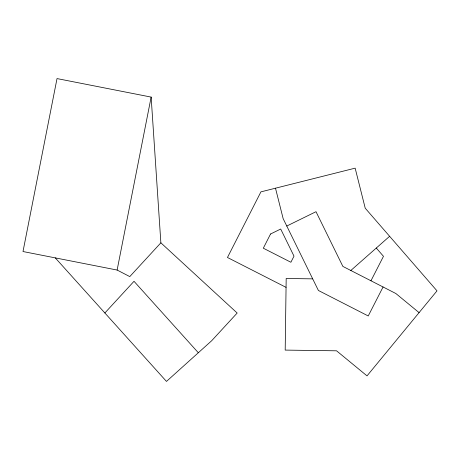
<?xml version="1.0" encoding="UTF-8"?>
<svg xmlns="http://www.w3.org/2000/svg" width="460" height="460" viewBox="0 0 460 460"><rect width="100%" height="100%" fill="white"/><g stroke="black" fill="none" stroke-linecap="round" stroke-linejoin="round"><path stroke-width="0.69" d="M117.122 270.049L151.144 97.094L57.023 78.579L23 251.534L117.122 270.049L129.783 276.598L160.868 242.817L151.144 97.094M370.961 280.784L383.479 256.312L376.291 248.043M383.071 286.977L368.236 315.968L318.395 290.473L283.164 218.678L275.494 188.197M104.868 312.978L134.015 281.301L198.329 352.751M350.83 270.486L389.62 236.296M286.775 226.038L316.014 211.698L342.861 266.409L395.859 293.52L419.077 312.627M312.697 278.863L286.183 278.49L285.188 350.094L336.553 350.808L367.022 375.883L437 290.858L365.228 208.213L355.149 168.153L260.918 191.866L227.464 257.491L286.062 287.362M160.868 242.817L237.17 313.036L211.68 340.733L166.474 381.421L55.28 257.882M270.543 234.008L263.31 248.204L290.887 262.257L294.003 256.151L280.698 229.028L270.543 234.008"/></g></svg>
